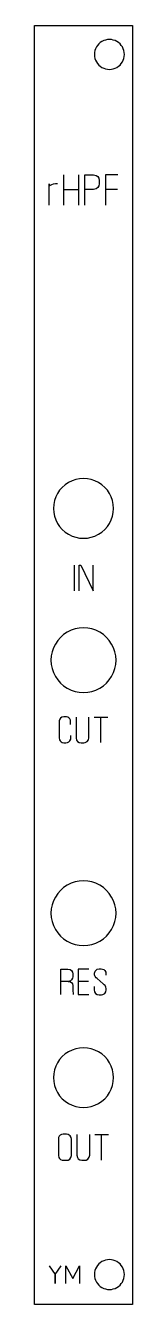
# Model space of a CAD drawing. Extents: x 38 to 48, y 152 to 280.
import ezdxf

# ---------------------------------------------------------------- set-up
doc = ezdxf.new("R2010")
doc.units = 0
doc.layers.add('Layer_1', color=7, linetype='CONTINUOUS')

msp = doc.modelspace()

# ---------------------------------------------------------------- linework, layer by layer
at = {"layer": 'Layer_1', "color": 7}
for points in [[(48.130318, 280.34312), (48.130318, 151.94312), (38.310318, 151.94312), (38.310318, 280.34312)], [(47.310318, 277.443121)], [(46.220318, 231.86312)], [(46.470318, 216.62312)], [(46.470318, 191.22312)], [(46.220318, 174.71312)], [(47.310318, 154.943114)]]:
    msp.add_lwpolyline(points, close=True, dxfattribs=at)
for points in [[(41.224238, 265.372118), (41.224238, 262.31512)], [(42.716628, 265.372118), (42.716628, 262.31512)], [(43.343238, 262.31512), (43.343238, 265.372118), (44.209788, 265.372118), (44.474568, 265.299908), (44.643068, 265.179549), (44.763418, 265.011059), (44.787488, 264.79442), (44.787488, 264.45743), (44.763417, 264.264858), (44.643068, 264.07229), (44.498638, 263.951939), (44.233858, 263.879729), (43.343238, 263.879729)], [(46.664928, 265.372118), (45.413238, 265.372118), (45.413238, 262.31512)], [(39.779238, 262.31512), (39.779238, 264.45743), (39.779238, 264.264858), (40.044018, 264.385209), (40.212518, 264.45743), (40.429148, 264.481503), (40.621718, 264.481501)], [(41.224238, 263.879729), (42.716628, 263.879729)], [(46.616778, 263.879729), (45.413238, 263.879729)], [(42.272668, 226.155119), (42.272668, 223.592121)], [(42.777488, 223.592121), (42.777488, 226.155119), (42.959118, 226.155119), (44.169988, 223.592121), (44.169988, 226.155119)], [(41.928998, 210.168418), (41.928998, 210.471138), (41.908819, 210.612399), (41.848268, 210.753668), (41.747368, 210.8344), (41.646458, 210.89494), (41.525378, 210.935301), (41.242838, 210.935301), (41.061208, 210.915122), (40.919938, 210.81421), (40.839218, 210.693128), (40.778668, 210.53168), (40.778668, 208.816289), (40.819038, 208.634659), (40.879578, 208.513569), (41.000668, 208.41266), (41.101568, 208.352121), (41.263018, 208.331942), (41.464828, 208.331939), (41.606098, 208.352118), (41.767548, 208.432839), (41.868448, 208.53375), (41.949178, 208.695198), (41.949178, 208.816289), (41.949178, 209.058458)], [(42.474668, 210.915119), (42.474668, 208.83647), (42.535218, 208.59429), (42.615938, 208.473208), (42.777388, 208.372299), (42.979198, 208.331939), (43.241558, 208.331939), (43.403008, 208.352118), (43.584628, 208.453029), (43.725898, 208.634659), (43.766258, 208.83647), (43.766258, 210.915119)], [(44.270488, 210.916118), (45.662988, 210.916118)], [(44.956648, 208.35312), (44.956648, 210.916118)], [(40.940668, 183.05212), (40.940668, 185.615119), (41.667188, 185.615119), (41.889188, 185.554579), (42.030448, 185.453668), (42.131358, 185.312399), (42.151537, 185.130769), (42.151538, 184.848239), (42.131359, 184.686788), (42.030448, 184.52534), (41.909368, 184.424429), (41.687378, 184.363889), (40.940668, 184.363889)], [(43.745908, 185.615119), (42.696488, 185.615119), (42.696488, 183.05212), (43.766088, 183.05212)], [(44.290668, 183.859361), (44.290668, 183.516288), (44.331038, 183.334659), (44.431938, 183.173208), (44.573208, 183.072299), (44.775018, 183.031939), (45.017188, 183.031939), (45.158458, 183.052117), (45.340088, 183.153029), (45.461178, 183.314468), (45.501538, 183.516288), (45.501538, 183.657549), (45.461178, 183.798818), (45.380448, 183.960269), (45.299728, 184.04099), (45.178638, 184.141899), (44.593388, 184.666609), (44.492488, 184.74733), (44.391578, 184.868418), (44.351218, 184.92896), (44.331039, 185.029869), (44.331038, 185.211498), (44.391578, 185.393128), (44.472298, 185.51421), (44.593388, 185.59494), (44.795198, 185.6353), (44.997008, 185.6353), (45.118098, 185.615121), (45.259368, 185.554579), (45.360268, 185.453668), (45.440998, 185.312399), (45.461177, 185.171138), (45.461178, 184.989508)], [(41.687378, 184.363889), (41.869008, 184.363889), (42.030448, 184.262989), (42.131358, 184.12172), (42.151537, 183.980448), (42.151538, 183.35484), (42.171717, 183.213568), (42.191897, 183.05212)], [(43.705548, 184.363889), (42.696488, 184.363889)], [(41.697368, 166.442118), (41.838628, 166.522833), (41.959718, 166.684293), (42.020258, 166.906289), (42.020258, 168.540948), (41.979898, 168.702399), (41.899178, 168.86385), (41.798268, 168.944579), (41.697368, 169.005119), (41.515738, 169.025298), (41.192838, 169.025301), (41.031388, 169.005122), (40.890118, 168.9244), (40.789218, 168.823489), (40.728668, 168.702399), (40.708488, 168.540948), (40.708488, 167.733711)], [(42.545668, 169.005119), (42.545668, 166.92647), (42.606218, 166.684293), (42.686938, 166.563219), (42.848388, 166.462297), (43.050198, 166.421939), (43.312558, 166.421939), (43.474008, 166.442259)], [(43.474008, 166.442118), (43.655628, 166.54304), (43.796898, 166.724659), (43.837258, 166.92647), (43.837258, 169.005119)], [(44.341488, 169.006118), (45.733988, 169.006118)], [(45.027648, 166.443105), (45.027648, 169.006118)], [(40.708488, 167.733711), (40.708488, 166.906289), (40.748858, 166.704471), (40.829578, 166.583398), (40.930488, 166.502654), (41.071748, 166.421939), (41.192838, 166.421939), (41.515738, 166.421939), (41.697368, 166.442259)], [(39.792988, 155.831127), (40.384648, 154.943622), (40.384648, 154.056118), (40.384648, 154.943622), (40.976318, 155.831127)], [(41.449988, 154.056118), (41.449988, 155.831127), (42.140258, 154.549189), (42.830538, 155.831127), (42.830538, 154.056118)]]:
    msp.add_lwpolyline(points, dxfattribs=at)
for points in [[(45.06013, 278.742701), (44.595933, 278.474607), (44.310085, 277.979174), (44.310318, 277.443121)], [(46.560506, 278.742701), (46.096309, 279.010795), (45.524327, 279.010795), (45.06013, 278.742701)], [(47.310318, 277.443121), (47.31055, 277.979174), (47.024703, 278.474607), (46.560506, 278.742701)], [(44.310318, 277.443121), (44.310085, 276.907067), (44.595933, 276.411634), (45.06013, 276.14354)], [(46.560506, 276.14354), (47.024703, 276.411634), (47.31055, 276.907067), (47.310318, 277.443121)], [(45.06013, 276.14354), (45.524327, 275.875446), (46.096309, 275.875446), (46.560506, 276.14354)], [(44.720318, 234.461196), (43.792114, 234.997094), (42.648521, 234.997094), (41.720318, 234.461196)], [(41.720318, 234.461196), (40.792115, 233.925297), (40.220318, 232.934916), (40.220318, 231.86312)], [(46.220318, 231.86312), (46.220318, 232.934916), (45.648521, 233.925297), (44.720318, 234.461196)], [(40.220318, 231.86312), (40.220318, 230.791323), (40.792115, 229.800942), (41.720318, 229.265044)], [(44.720318, 229.265044), (45.648521, 229.800942), (46.220318, 230.791323), (46.220318, 231.86312)], [(41.720318, 229.265044), (42.648521, 228.729145), (43.792114, 228.729145), (44.720318, 229.265044)], [(44.845318, 219.437702), (43.839764, 220.018259), (42.600871, 220.018259), (41.595318, 219.437702)], [(41.595318, 219.437702), (40.589764, 218.857146), (39.970318, 217.784233), (39.970318, 216.62312)], [(46.470318, 216.62312), (46.470318, 217.784233), (45.850871, 218.857146), (44.845318, 219.437702)], [(39.970318, 216.62312), (39.970318, 215.462007), (40.589764, 214.389094), (41.595318, 213.808537)], [(44.845318, 213.808537), (45.850871, 214.389094), (46.470318, 215.462007), (46.470318, 216.62312)], [(41.595318, 213.808537), (42.600871, 213.227981), (43.839764, 213.227981), (44.845318, 213.808537)], [(41.595318, 194.037702), (40.589764, 193.457146), (39.970318, 192.384233), (39.970318, 191.22312)], [(44.845318, 194.037702), (43.839764, 194.618259), (42.600871, 194.618259), (41.595318, 194.037702)], [(46.470318, 191.22312), (46.470318, 192.384233), (45.850871, 193.457146), (44.845318, 194.037702)], [(39.970318, 191.22312), (39.970318, 190.062007), (40.589764, 188.989094), (41.595318, 188.408537)], [(44.845318, 188.408537), (45.850871, 188.989094), (46.470318, 190.062007), (46.470318, 191.22312)], [(41.595318, 188.408537), (42.600871, 187.827981), (43.839764, 187.827981), (44.845318, 188.408537)], [(41.720318, 177.311196), (40.792115, 176.775297), (40.220318, 175.784916), (40.220318, 174.71312)], [(44.720318, 177.311196), (43.792114, 177.847094), (42.648521, 177.847094), (41.720318, 177.311196)], [(46.220318, 174.71312), (46.220318, 175.784916), (45.648521, 176.775297), (44.720318, 177.311196)], [(40.220318, 174.71312), (40.220318, 173.641323), (40.792115, 172.650942), (41.720318, 172.115044)], [(44.720318, 172.115044), (45.648521, 172.650942), (46.220318, 173.641323), (46.220318, 174.71312)], [(41.720318, 172.115044), (42.648521, 171.579145), (43.792114, 171.579145), (44.720318, 172.115044)], [(45.06013, 156.242695), (44.595933, 155.974601), (44.310085, 155.479168), (44.310318, 154.943114)], [(46.560506, 156.242695), (46.096309, 156.510789), (45.524327, 156.510789), (45.06013, 156.242695)], [(47.310318, 154.943114), (47.31055, 155.479168), (47.024703, 155.974601), (46.560506, 156.242695)], [(44.310318, 154.943114), (44.310085, 154.407061), (44.595933, 153.911628), (45.06013, 153.643534)], [(46.560506, 153.643534), (47.024703, 153.911628), (47.31055, 154.407061), (47.310318, 154.943114)], [(45.06013, 153.643534), (45.524327, 153.37544), (46.096309, 153.37544), (46.560506, 153.643534)]]:
    msp.add_open_spline(points, degree=3, dxfattribs=at)

doc.saveas('drawing.dxf')
